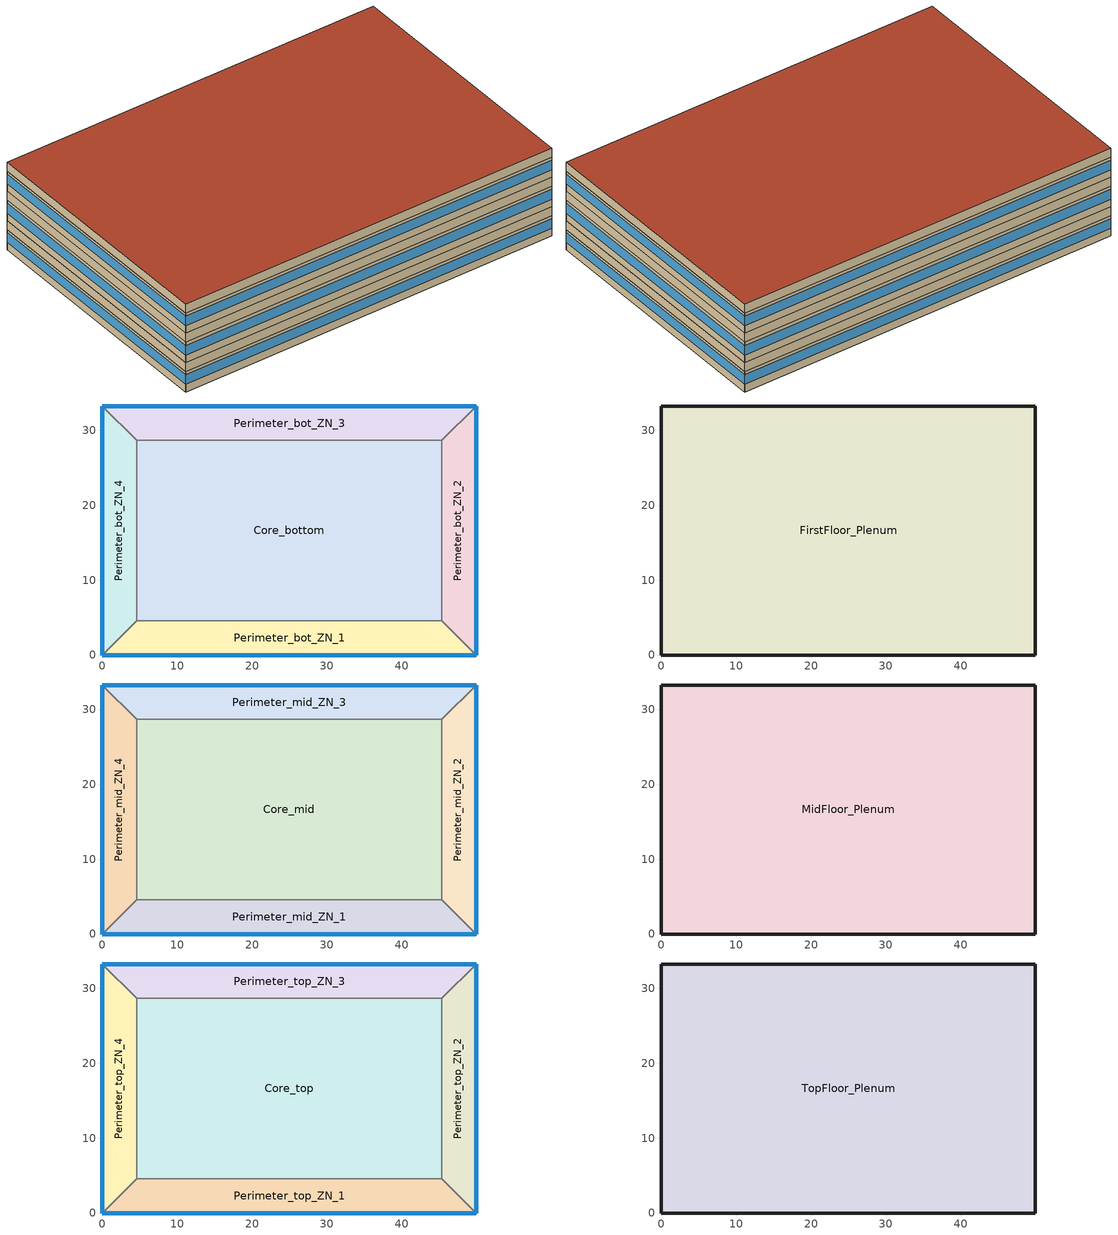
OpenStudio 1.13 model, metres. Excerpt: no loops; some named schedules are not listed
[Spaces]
Core_bottom
 floor ground: 45.34,28.7 45.34,4.57 4.57,4.57 4.57,28.7 z0
 wall to Perimeter_bot_ZN_1: 4.57,4.57 45.34,4.57 z0:2.74
 wall to Perimeter_bot_ZN_2: 45.34,4.57 45.34,28.7 z0:2.74
 wall to Perimeter_bot_ZN_4: 4.57,28.7 4.57,4.57 z0:2.74
 wall to Perimeter_bot_ZN_3: 45.34,28.7 4.57,28.7 z0:2.74
Perimeter_bot_ZN_2
 floor ground: 49.91,33.27 49.91,0 45.34,4.57 45.34,28.7 z0
 wall outside: 49.91,0 49.91,33.27 z0:2.74
 wall to Perimeter_bot_ZN_1: 45.34,4.57 49.91,0 z0:2.74
 wall to Perimeter_bot_ZN_3: 49.91,33.27 45.34,28.7 z0:2.74
 window: 49.91,0 49.91,33.27 z1.02:2.33
Perimeter_bot_ZN_3
 floor ground: 49.91,33.27 45.34,28.7 4.57,28.7 0,33.27 z0
 wall outside: 49.91,33.27 0,33.27 z0:2.74
 wall to Perimeter_bot_ZN_4: 0,33.27 4.57,28.7 z0:2.74
 window: 49.91,33.27 0,33.27 z1.02:2.33
Perimeter_bot_ZN_1
 floor ground: 45.34,4.57 49.91,0 0,0 4.57,4.57 z0
 wall outside: 0,0 49.91,0 z0:2.74
 wall to Perimeter_bot_ZN_4: 4.57,4.57 0,0 z0:2.74
 window: 0,0 49.91,0 z1.02:2.33
Perimeter_bot_ZN_4
 floor ground: 0,33.27 4.57,28.7 4.57,4.57 0,0 z0
 wall outside: 0,33.27 0,0 z0:2.74
 window: 0,33.27 0,0 z1.02:2.33
FirstFloor_Plenum
 floor to Perimeter_bot_ZN_3: 49.91,33.27 45.34,28.7 4.57,28.7 0,33.27 z2.74
 floor to Perimeter_bot_ZN_1: 45.34,4.57 49.91,0 0,0 4.57,4.57 z2.74
 floor to Core_bottom: 45.34,28.7 45.34,4.57 4.57,4.57 4.57,28.7 z2.74
 floor to Perimeter_bot_ZN_4: 0,33.27 4.57,28.7 4.57,4.57 0,0 z2.74
 floor to Perimeter_bot_ZN_2: 49.91,33.27 49.91,0 45.34,4.57 45.34,28.7 z2.74
 wall outside: 0,33.27 0,0 49.91,0 49.91,33.27 0,33.27 z2.74:3.96
Perimeter_mid_ZN_4
 floor to FirstFloor_Plenum: 0,33.27 4.57,28.7 4.57,4.57 0,0 z3.96
 wall outside: 0,33.27 0,0 z3.96:6.71
 wall to Perimeter_mid_ZN_3: 4.57,28.7 0,33.27 z3.96:6.71
 wall to Core_mid: 4.57,4.57 4.57,28.7 z3.96:6.71
 wall to Perimeter_mid_ZN_1: 0,0 4.57,4.57 z3.96:6.71
 window: 0,33.27 0,0 z4.98:6.29
Perimeter_mid_ZN_1
 floor to FirstFloor_Plenum: 45.34,4.57 49.91,0 0,0 4.57,4.57 z3.96
 wall outside: 0,0 49.91,0 z3.96:6.71
 wall to Core_mid: 45.34,4.57 4.57,4.57 z3.96:6.71
 wall to Perimeter_mid_ZN_2: 49.91,0 45.34,4.57 z3.96:6.71
 window: 0,0 49.91,0 z4.98:6.29
Perimeter_mid_ZN_2
 floor to FirstFloor_Plenum: 49.91,33.27 49.91,0 45.34,4.57 45.34,28.7 z3.96
 wall outside: 49.91,0 49.91,33.27 z3.96:6.71
 wall to Perimeter_mid_ZN_3: 49.91,33.27 45.34,28.7 z3.96:6.71
 wall to Core_mid: 45.34,28.7 45.34,4.57 z3.96:6.71
 window: 49.91,0 49.91,33.27 z4.98:6.29
Core_mid
 floor to FirstFloor_Plenum: 45.34,28.7 45.34,4.57 4.57,4.57 4.57,28.7 z3.96
 wall to Perimeter_mid_ZN_3: 45.34,28.7 4.57,28.7 z3.96:6.71
Perimeter_mid_ZN_3
 floor to FirstFloor_Plenum: 49.91,33.27 45.34,28.7 4.57,28.7 0,33.27 z3.96
 wall outside: 49.91,33.27 0,33.27 z3.96:6.71
 window: 49.91,33.27 0,33.27 z4.98:6.29
MidFloor_Plenum
 floor to Perimeter_mid_ZN_3: 49.91,33.27 45.34,28.7 4.57,28.7 0,33.27 z6.71
 floor to Perimeter_mid_ZN_4: 0,33.27 4.57,28.7 4.57,4.57 0,0 z6.71
 floor to Core_mid: 45.34,28.7 45.34,4.57 4.57,4.57 4.57,28.7 z6.71
 floor to Perimeter_mid_ZN_2: 49.91,33.27 49.91,0 45.34,4.57 45.34,28.7 z6.71
 floor to Perimeter_mid_ZN_1: 45.34,4.57 49.91,0 0,0 4.57,4.57 z6.71
 wall outside: 0,33.27 0,0 49.91,0 49.91,33.27 0,33.27 z6.71:7.92
Perimeter_top_ZN_3
 floor to MidFloor_Plenum: 49.91,33.27 45.34,28.7 4.57,28.7 0,33.27 z7.92
 wall outside: 49.91,33.27 0,33.27 z7.92:10.67
 wall to Perimeter_top_ZN_4: 0,33.27 4.57,28.7 z7.92:10.67
 wall to Core_top: 4.57,28.7 45.34,28.7 z7.92:10.67
 wall to Perimeter_top_ZN_2: 45.34,28.7 49.91,33.27 z7.92:10.67
 window: 49.91,33.27 0,33.27 z8.95:10.25
Perimeter_top_ZN_4
 floor to MidFloor_Plenum: 0,33.27 4.57,28.7 4.57,4.57 0,0 z7.92
 wall outside: 0,33.27 0,0 z7.92:10.67
 wall to Perimeter_top_ZN_1: 0,0 4.57,4.57 z7.92:10.67
 wall to Core_top: 4.57,4.57 4.57,28.7 z7.92:10.67
 window: 0,33.27 0,0 z8.95:10.25
Core_top
 floor to MidFloor_Plenum: 45.34,28.7 45.34,4.57 4.57,4.57 4.57,28.7 z7.92
 wall to Perimeter_top_ZN_1: 4.57,4.57 45.34,4.57 z7.92:10.67
 wall to Perimeter_top_ZN_2: 45.34,4.57 45.34,28.7 z7.92:10.67
Perimeter_top_ZN_2
 floor to MidFloor_Plenum: 49.91,33.27 49.91,0 45.34,4.57 45.34,28.7 z7.92
 wall outside: 49.91,0 49.91,33.27 z7.92:10.67
 wall to Perimeter_top_ZN_1: 45.34,4.57 49.91,0 z7.92:10.67
 window: 49.91,0 49.91,33.27 z8.95:10.25
Perimeter_top_ZN_1
 floor to MidFloor_Plenum: 45.34,4.57 49.91,0 0,0 4.57,4.57 z7.92
 wall outside: 0,0 49.91,0 z7.92:10.67
 window: 0,0 49.91,0 z8.95:10.25
TopFloor_Plenum
 floor to Perimeter_top_ZN_4: 0,33.27 4.57,28.7 4.57,4.57 0,0 z10.67
 floor to Perimeter_top_ZN_2: 49.91,33.27 49.91,0 45.34,4.57 45.34,28.7 z10.67
 floor to Core_top: 45.34,28.7 45.34,4.57 4.57,4.57 4.57,28.7 z10.67
 floor to Perimeter_top_ZN_3: 49.91,33.27 45.34,28.7 4.57,28.7 0,33.27 z10.67
 floor to Perimeter_top_ZN_1: 45.34,4.57 49.91,0 0,0 4.57,4.57 z10.67
 wall outside: 0,33.27 0,0 49.91,0 49.91,33.27 0,33.27 z10.67:11.89
 roof outside: 49.91,0 49.91,33.27 0,33.27 0,0 z11.89
[Site]
Sherbrooke_PQ_CAN: Latitude {deg}=45.43; Longitude {deg}=-71.68; Time Zone {hr}=-5; Elevation {m}=241; Terrain=City
[Building]
NECB 2011-MediumOffice-NECB HDD Method-CAN_PQ_Sherbrooke.716100_CWEC.epw created: 2016-11-24 16:45:51 +0000: North Axis {deg}=0; Default Construction Set=NECB 2011 - Office - NECB HDD Method; Standards Building Type=MediumOffice
[ClimateZones]
Climate Zone Institution Name 1=ASHRAE; Climate Zone Document Name 1=ANSI/ASHRAE Standard 169; Climate Zone Document Year 1=2006; Climate Zone Institution Name 2=CEC; Climate Zone Document Name 2=California Climate Zone Descriptions; Climate Zone Document Year 2=1995
[Site:GroundTemperature:BuildingSurface]
19.527, 19.502, 19.536, 19.598, 20.002, 21.64, 22.225, 22.375, 21.449, 20.121, 19.802, 19.633
[Site:WaterMainsTemperature]
Calculation Method=Correlation; Annual Average Outdoor Air Temperature {C}=4.28333; Maximum Difference In Monthly Average Outdoor Air Temperatures {deltaC}=28.2
[SizingPeriod:DesignDay] Barometric Pressure {Pa}=98463; Sky Clearness=0; Rain Indicator=0; Snow Indicator=0; Day of Month=21; Daylight Saving Time Indicator=0; Humidity Indicating Type=Wetbulb; Dry-Bulb Temperature Range Modifier Type=DefaultMultipliers
Name | Maximum Dry-Bulb Temperature {C} | Daily Dry-Bulb Temperature Range {deltaC} | Humidity Indicating Conditions at Maximum Dry-Bulb | Wind Speed {m/s} | Wind Direction {deg} | Month | Day Type | Solar Model Indicator | ASHRAE Taub | ASHRAE Taud
Sherbrooke Ann Clg .4% Condns DB=>MWB | 28.6 | 11.7 | 20.9 | 3.7 | 250 | 7 | SummerDesignDay | ASHRAETau | 0.446 | 2.039
Sherbrooke Ann Htg 99.6% Condns DB | -28.3 | 0 | -28.3 | 1.7 | 90 | 1 | WinterDesignDay | ASHRAEClearSky
[Material:NoMass] Thermal Absorptance=0.9; Solar Absorptance=0.7
Name | Roughness | Thermal Resistance {m2-K/W} | Visible Absorptance
CP02 CARPET PAD | VeryRough | 0.21648 | 0.8
Typical Insulation R-13.06 | Smooth | 2.2993 | 0.7
Typical Carpet Pad | Smooth | 0.21648 | 0.8
Typical Insulation R-10.11 | Smooth | 1.78074 | 0.7
Typical Insulation R-19.63 | Smooth | 3.4567 | 0.7
Typical Insulation R-0.58 | Smooth | 0.101875 | 0.7
Typical Insulation R-1.15 | Smooth | 0.202527 | 0.7
[Material]
Name | Roughness | Thickness {m} | Conductivity {W/m-K} | Density {kg/m3} | Specific Heat {J/kg-K} | Thermal Absorptance | Solar Absorptance | Visible Absorptance
100mm Normalweight concrete floor | MediumSmooth | 0.1016 | 2.31 | 2322 | 832
G01 13mm gypsum board | Smooth | 0.0127 | 0.16 | 800 | 1090 | 0.9 | 0.7 | 0.5
4 in. Normalweight Concrete Floor | MediumRough | 0.1016 | 2.31 | 2322 | 832 | 0.9 | 0.7 | 0.7
1IN Stucco | Smooth | 0.0253 | 0.6918 | 1858 | 837 | 0.9 | 0.7 | 0.92
8IN CONCRETE HW RefBldg | Rough | 0.2032 | 1.311 | 2240 | 836.8 | 0.9 | 0.7 | 0.7
1/2IN Gypsum | Smooth | 0.0127 | 0.16 | 784.9 | 830 | 0.9 | 0.4 | 0.4
Metal Roof Surface; F08 Metal surface | Smooth | 0.0008 | 45.28 | 7824 | 500 | 0.9 | 0.7 | 0.7
6 in. Normalweight Concrete Floor | MediumRough | 0.1524 | 2.31 | 2322 | 832 | 0.9 | 0.7 | 0.7
G05 25mm wood | MediumSmooth | 0.0254 | 0.15 | 608 | 1630 | 0.9 | 0.5 | 0.5
[Construction]
Typical Insulated Exterior Mass Floor R-15.63: Typical Insulation R-13.06, 4 in. Normalweight Concrete Floor, Typical Carpet Pad
Typical Insulated Exterior Mass Wall R-12.5: 1IN Stucco, 8IN CONCRETE HW RefBldg, Typical Insulation R-10.11, 1/2IN Gypsum
Typical Insulated Metal Building Roof R-20.41: Metal Roof Surface, Typical Insulation R-19.63
Typical Interior Floor: 100mm Normalweight concrete floor, CP02 CARPET PAD
Typical Interior Wall: G01 13mm gypsum board, G01 13mm gypsum board
Typical Interior Ceiling: CP02 CARPET PAD, 100mm Normalweight concrete floor
Typical Insulated Carpeted 6in Slab Floor: 6 in. Normalweight Concrete Floor, Typical Carpet Pad
U 0.55 SHGC 0.31 Dbl Ref-D Tint 6mm/6mm Air: REF D TINT 6MM, AIR 6MM, CLEAR 6MM
Typical Insulated Metal Door R-1.43: F08 Metal surface, Typical Insulation R-0.58
U 0.35 SHGC 0.35 Dbl LoE (e2-.1) Tint 6mm/13mm Air: LoE TINT 6MM, AIR 13MM, CLEAR 6MM
Typical Overhead Door R-2.0: Typical Insulation R-1.15
U 0.48 SHGC 0.40 Dbl Ref-D Clr 6mm/13mm: REF D CLEAR 6MM, AIR 13MM, CLEAR 6MM
Typical Interior Window: Clear 3mm
Typical Interior Door; Typical Interior Partition: G05 25mm wood
[DefaultConstructionSet]
NECB 2011 - Office - NECB HDD Method: Default Exterior Surface Constructions=Default Surface Constructions 1; Default Interior Surface Constructions=Default Surface Constructions 2; Default Ground Contact Surface Constructions=Default Surface Constructions 3; Default Exterior SubSurface Constructions=Default Sub Surface Constructions 1; Default Interior SubSurface Constructions=Default Sub Surface Constructions 2; Interior Partition Construction=Typical Interior Partition
[DefaultSurfaceConstructions]
Name | Floor Construction | Wall Construction | Roof Ceiling Construction
Default Surface Constructions 1 | Typical Insulated Exterior Mass Floor R-15.63 | Typical Insulated Exterior Mass Wall R-12.5 | Typical Insulated Metal Building Roof R-20.41
Default Surface Constructions 2 | Typical Interior Floor | Typical Interior Wall | Typical Interior Ceiling
Default Surface Constructions 3 | Typical Insulated Carpeted 6in Slab Floor | Typical Insulated Carpeted 6in Slab Floor | Typical Insulated Carpeted 6in Slab Floor
[DefaultSubSurfaceConstructions]
Name | Fixed Window Construction | Operable Window Construction | Door Construction | Glass Door Construction | Overhead Door Construction | Skylight Construction | Tubular Daylight Dome Construction | Tubular Daylight Diffuser Construction
Default Sub Surface Constructions 1 | U 0.55 SHGC 0.31 Dbl Ref-D Tint 6mm/6mm Air | U 0.55 SHGC 0.31 Dbl Ref-D Tint 6mm/6mm Air | Typical Insulated Metal Door R-1.43 | U 0.35 SHGC 0.35 Dbl LoE (e2-.1) Tint 6mm/13mm Air | Typical Overhead Door R-2.0 | U 0.48 SHGC 0.40 Dbl Ref-D Clr 6mm/13mm | Typical Interior Window | Typical Interior Window
Default Sub Surface Constructions 2 | Typical Interior Window | Typical Interior Window | Typical Interior Door
[WindowMaterial:Glazing] Optical Data Type=SpectralAverage; Infrared Transmittance at Normal Incidence=0; Front Side Infrared Hemispherical Emissivity=0.84; Conductivity {W/m-K}=0.9; Dirt Correction Factor for Solar and Visible Transmittance=1; Solar Diffusing=No
Name | Thickness {m} | Solar Transmittance at Normal Incidence | Front Side Solar Reflectance at Normal Incidence | Back Side Solar Reflectance at Normal Incidence | Visible Transmittance at Normal Incidence | Front Side Visible Reflectance at Normal Incidence | Back Side Visible Reflectance at Normal Incidence | Back Side Infrared Hemispherical Emissivity
REF D TINT 6MM | 0.006 | 0.3 | 0.14 | 0.36 | 0.25 | 0.18 | 0.45 | 0.82
CLEAR 6MM | 0.006 | 0.775 | 0.071 | 0.071 | 0.881 | 0.08 | 0.08 | 0.84
LoE TINT 6MM | 0.006 | 0.36 | 0.093 | 0.2 | 0.5 | 0.035 | 0.054 | 0.1
REF D CLEAR 6MM | 0.006 | 0.429 | 0.308 | 0.379 | 0.334 | 0.453 | 0.505 | 0.82
Clear 3mm | 0.003 | 0.837 | 0.075 | 0.075 | 0.898 | 0.081 | 0.081 | 0.84
[WindowMaterial:Gas] Gas Type=Air
Name | Thickness {m}
AIR 6MM | 0.0063
AIR 13MM | 0.0127
[Space]
Name | Space Type | Building Story | Thermal Zone | Part of Total Floor Area
Perimeter_mid_ZN_4 | Space Function Office - open plan | Building Story 3 | Sys-6 Flr-1 Sch-A HPlcmt-west | Yes
Core_bottom | Space Function Office - open plan | Building Story 1 | Sys-6 Flr-3 Sch-A HPlcmt-core | Yes
FirstFloor_Plenum | Space Function - undefined - | Building Story 2 |  | No
TopFloor_Plenum | Space Function - undefined - | Building Story 6 |  | No
Perimeter_top_ZN_3 | Space Function Office - open plan | Building Story 5 | Sys-6 Flr-6 Sch-A HPlcmt-north | Yes
Perimeter_bot_ZN_2 | Space Function Office - open plan | Building Story 1 | Sys-6 Flr-3 Sch-A HPlcmt-east | Yes
MidFloor_Plenum | Space Function - undefined - | Building Story 4 |  | No
Perimeter_mid_ZN_1 | Space Function Office - open plan | Building Story 3 | Sys-6 Flr-1 Sch-A HPlcmt-south | Yes
Perimeter_bot_ZN_1 | Space Function Office - open plan | Building Story 1 | Sys-6 Flr-3 Sch-A HPlcmt-south | Yes
Perimeter_bot_ZN_3 | Space Function Office - open plan | Building Story 1 | Sys-6 Flr-3 Sch-A HPlcmt-north | Yes
Perimeter_mid_ZN_2 | Space Function Office - open plan | Building Story 3 | Sys-6 Flr-1 Sch-A HPlcmt-east | Yes
Perimeter_top_ZN_4 | Space Function Office - open plan | Building Story 5 | Sys-6 Flr-6 Sch-A HPlcmt-west | Yes
Perimeter_bot_ZN_4 | Space Function Office - open plan | Building Story 1 | Sys-6 Flr-3 Sch-A HPlcmt-west | Yes
Core_top | Space Function Office - open plan | Building Story 5 | Sys-6 Flr-6 Sch-A HPlcmt-core | Yes
Perimeter_top_ZN_2 | Space Function Office - open plan | Building Story 5 | Sys-6 Flr-6 Sch-A HPlcmt-east | Yes
Perimeter_top_ZN_1 | Space Function Office - open plan | Building Story 5 | Sys-6 Flr-6 Sch-A HPlcmt-south | Yes
Core_mid | Space Function Office - open plan | Building Story 3 | Sys-6 Flr-1 Sch-A HPlcmt-core | Yes
Perimeter_mid_ZN_3 | Space Function Office - open plan | Building Story 3 | Sys-6 Flr-1 Sch-A HPlcmt-north | Yes
[SpaceType] Standards Building Type=Space Function
Name | Default Schedule Set | Design Specification Outdoor Air Object | Standards Space Type
Space Function - undefined - | Space Function - undefined - Schedule Set | Space Function - undefined - Ventilation | - undefined -
Space Function Office - open plan | Space Function Office - open plan Schedule Set | Space Function Office - open plan Ventilation | Office - open plan
[DesignSpecification:OutdoorAir]
Name | Outdoor Air Flow per Person {m3/s-person} | Outdoor Air Flow per Floor Area {m3/s-m2} | Outdoor Air Flow Air Changes per Hour {1/hr} | Outdoor Air Method
Space Function - undefined - Ventilation | 0 | 0 | 0
Space Function Office - open plan Ventilation |  | 0.0004318 |  | Sum
[DefaultScheduleSet] Infiltration Schedule=Always On
Name | Number of People Schedule | People Activity Level Schedule | Lighting Schedule | Electric Equipment Schedule
Space Function - undefined - Schedule Set
Space Function Office - open plan Schedule Set | NECB-A-Occupancy | NECB-Activity | NECB-A-Lighting | NECB-A-Electric-Equipment
[ThermostatSetpoint:DualSetpoint] Heating Setpoint Temperature Schedule=NECB-A-Thermostat Setpoint-Heating; Cooling Setpoint Temperature Schedule=NECB-A-Thermostat Setpoint-Cooling
Space Function Office - open plan Thermostat 16; Space Function Office - open plan Thermostat 17; Space Function Office - open plan Thermostat 18; Space Function Office - open plan Thermostat 19; Space Function Office - open plan Thermostat 20; Space Function Office - open plan Thermostat 21; Space Function Office - open plan Thermostat 22; Space Function Office - open plan Thermostat 23; Space Function Office - open plan Thermostat 24; Space Function Office - open plan Thermostat 25; Space Function Office - open plan Thermostat 26; Space Function Office - open plan Thermostat 27; Space Function Office - open plan Thermostat 28; Space Function Office - open plan Thermostat 29; Space Function Office - open plan Thermostat 30
[People:Definition]
Space Function Office - open plan People Definition: Number of People Calculation Method=People/Area; People per Space Floor Area {person/m2}=0.0500522; Fraction Radiant=0.3
[People]
Space Function Office - open plan People: People Definition=Space Function Office - open plan People Definition; Space or SpaceType=Space Function Office - open plan; Work Efficiency Schedule=Work Efficiency Schedule; Clothing Insulation Schedule=Clothing Schedule; Air Velocity Schedule=Air Velocity Schedule
[Lights:Definition]
Space Function Office - open plan Lights Definition: Design Level Calculation Method=Watts/Area; Watts per Space Floor Area {W/m2}=10.9999; Fraction Radiant=0.5; Fraction Visible=0.2
[Lights]
Space Function Office - open plan Lights: Lights Definition=Space Function Office - open plan Lights Definition; Space or SpaceType=Space Function Office - open plan
[ElectricEquipment:Definition]
Space Function Office - open plan Elec Equip Definition: Design Level Calculation Method=Watts/Area; Watts per Space Floor Area {W/m2}=7.49994; Fraction Radiant=0.5
[ElectricEquipment]
Space Function Office - open plan Elec Equip: Electric Equipment Definition=Space Function Office - open plan Elec Equip Definition; Space or SpaceType=Space Function Office - open plan
[SpaceInfiltration:DesignFlowRate] Schedule=Always On Discrete; Design Flow Rate Calculation Method=Flow/ExteriorArea; Flow per Exterior Surface Area {m3/s-m2}=0.00025; Constant Term Coefficient=0; Temperature Term Coefficient=0; Velocity Term Coefficient=0.224; Velocity Squared Term Coefficient=0
Name | Space or SpaceType
FirstFloor_Plenum Infiltration | FirstFloor_Plenum
MidFloor_Plenum Infiltration | MidFloor_Plenum
Perimeter_bot_ZN_1 Infiltration | Perimeter_bot_ZN_1
Perimeter_bot_ZN_2 Infiltration | Perimeter_bot_ZN_2
Perimeter_bot_ZN_3 Infiltration | Perimeter_bot_ZN_3
Perimeter_bot_ZN_4 Infiltration | Perimeter_bot_ZN_4
Perimeter_mid_ZN_1 Infiltration | Perimeter_mid_ZN_1
Perimeter_mid_ZN_2 Infiltration | Perimeter_mid_ZN_2
Perimeter_mid_ZN_3 Infiltration | Perimeter_mid_ZN_3
Perimeter_mid_ZN_4 Infiltration | Perimeter_mid_ZN_4
Perimeter_top_ZN_1 Infiltration | Perimeter_top_ZN_1
Perimeter_top_ZN_2 Infiltration | Perimeter_top_ZN_2
Perimeter_top_ZN_3 Infiltration | Perimeter_top_ZN_3
Perimeter_top_ZN_4 Infiltration | Perimeter_top_ZN_4
TopFloor_Plenum Infiltration | TopFloor_Plenum
[BuildingStory]
Name | Nominal Z Coordinate {m}
Building Story 1 | 0
Building Story 2 | 2.7432
Building Story 3 | 3.9624
Building Story 4 | 6.7056
Building Story 5 | 7.9248
Building Story 6 | 10.668
[ThermalZone] Use Ideal Air Loads=No
Name | Thermostat
Sys-6 Flr-1 Sch-A HPlcmt-north | Space Function Office - open plan Thermostat 16
Sys-6 Flr-1 Sch-A HPlcmt-east | Space Function Office - open plan Thermostat 17
Sys-6 Flr-1 Sch-A HPlcmt-west | Space Function Office - open plan Thermostat 18
Sys-6 Flr-1 Sch-A HPlcmt-south | Space Function Office - open plan Thermostat 19
Sys-6 Flr-1 Sch-A HPlcmt-core | Space Function Office - open plan Thermostat 20
Sys-6 Flr-3 Sch-A HPlcmt-north | Space Function Office - open plan Thermostat 21
Sys-6 Flr-3 Sch-A HPlcmt-east | Space Function Office - open plan Thermostat 22
Sys-6 Flr-3 Sch-A HPlcmt-west | Space Function Office - open plan Thermostat 23
Sys-6 Flr-3 Sch-A HPlcmt-south | Space Function Office - open plan Thermostat 24
Sys-6 Flr-3 Sch-A HPlcmt-core | Space Function Office - open plan Thermostat 25
Sys-6 Flr-6 Sch-A HPlcmt-north | Space Function Office - open plan Thermostat 26
Sys-6 Flr-6 Sch-A HPlcmt-east | Space Function Office - open plan Thermostat 27
Sys-6 Flr-6 Sch-A HPlcmt-west | Space Function Office - open plan Thermostat 28
Sys-6 Flr-6 Sch-A HPlcmt-south | Space Function Office - open plan Thermostat 29
Sys-6 Flr-6 Sch-A HPlcmt-core | Space Function Office - open plan Thermostat 30
[Schedule:Ruleset]
Always On: Default Day Schedule=Always On Default
Clothing Schedule: Default Day Schedule=Clothing Schedule Default Winter Clothes
Air Velocity Schedule: Default Day Schedule=Air Velocity Schedule Default
Work Efficiency Schedule: Default Day Schedule=Work Efficiency Schedule Default
NECB-A-Occupancy: Default Day Schedule=NECB-A-Occupancy Default
NECB-Activity: Default Day Schedule=NECB-Activity Default; Summer Design Day Schedule=NECB-Activity Summer Design Day; Winter Design Day Schedule=NECB-Activity Winter Design Day
NECB-A-Lighting: Default Day Schedule=NECB-A-Lighting Default
NECB-A-Electric-Equipment: Default Day Schedule=NECB-A-Electric-Equipment Default
NECB-A-Thermostat Setpoint-Heating: Default Day Schedule=NECB-A-Thermostat Setpoint-Heating Default
NECB-A-Thermostat Setpoint-Cooling: Default Day Schedule=NECB-A-Thermostat Setpoint-Cooling Default
[Schedule:Day]
NECB-A-Thermostat Setpoint-Heating Default: 6, 0, 18, 7, 0, 20, 21, 0, 22, 24, 0, 18
[Schedule:Rule] Schedule Ruleset=NECB-A-Thermostat Setpoint-Heating; Date Specification Type=DateRange; Start Month=1; Start Day=1; End Month=12; End Day=31
Name | Rule Order | Day Schedule | Apply Monday | Apply Tuesday | Apply Wednesday | Apply Thursday | Apply Friday | Apply Saturday
Schedule Rule 11 | 2 | NECB-A-Thermostat Setpoint-Heating Default|Wkdy Day | Yes | Yes | Yes | Yes | Yes
Schedule Rule 12 | 1 | NECB-A-Thermostat Setpoint-Heating Sat Day |  |  |  |  |  | Yes
[Schedule:Constant]
Always On Discrete: Value=1
